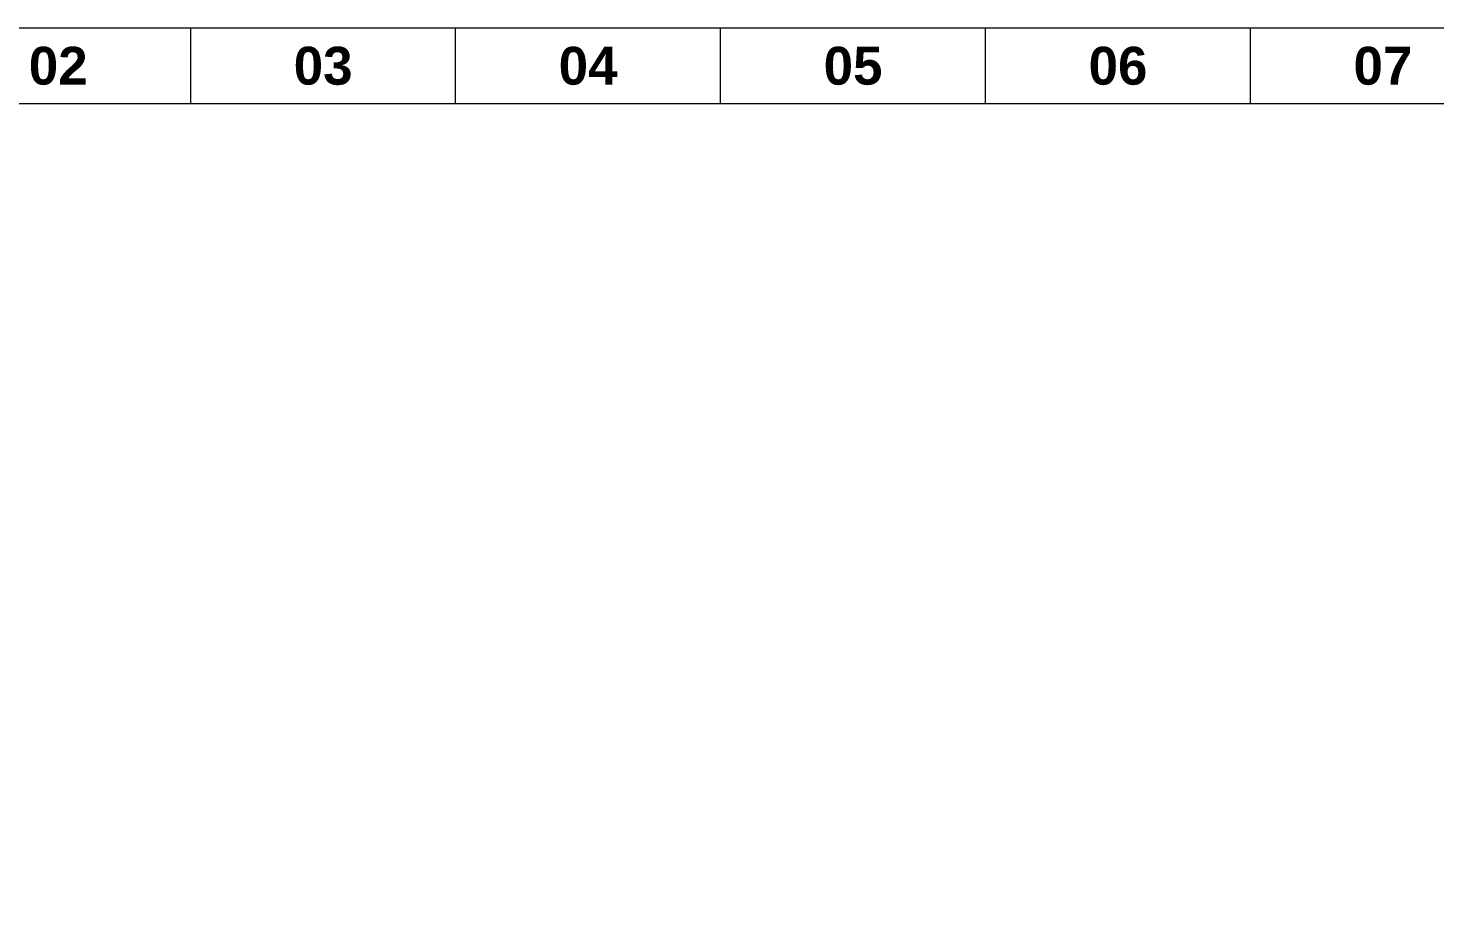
# Model space of a CAD drawing. Header units: inches. Extents: x -250485 to 735580, y -140410 to 288049.
# Drawn here: x 48632 to 49224, y 21889 to 22262 of the extents above; entities that cross this region are included whole.
import ezdxf

# ---------------------------------------------------------------- set-up
doc = ezdxf.new("R2010")
doc.units = ezdxf.units.IN
doc.header["$MEASUREMENT"] = 0
for name, color, linetype, lineweight in [('Inline', 7, 'Continuous', 0), ('Outline', 7, 'Continuous', 0), ('Scale', 7, 'Continuous', 0), ('Scale_Text', 7, 'Continuous', 0), ('Titelblk', 7, 'Continuous', 25), ('TITLE', 7, 'Continuous', 20)]:
    doc.layers.add(name, color=color, linetype=linetype, lineweight=lineweight)
doc.styles.get("Standard").update_dxf_attribs({"font": 'arialbd.ttf', "height": 24})

# ---------------------------------------------------------------- blocks, each defined once
blk = doc.blocks.new('PAGE')
at = {"layer": 'Inline', "color": 252, "lineweight": 15}
blk.add_lwpolyline([(178051640.63, 22656441.11), (178051640.63, 22657235.79), (178050505.36, 22657235.79), (178050505.36, 22656441.11)], close=True, dxfattribs=at)
at = {"layer": 'Outline', "color": 252, "lineweight": 15}
blk.add_line((178051662.57, 22657252.66), (178050483.42, 22657252.66), dxfattribs=at)
at = {"layer": 'Scale', "color": 252, "lineweight": 9}
for p, q in [((178050601.02, 22657235.79), (178050601.02, 22657252.66)), ((178050660.01, 22657235.79), (178050660.01, 22657252.66)), ((178050719.01, 22657235.79), (178050719.01, 22657252.66)), ((178050778.01, 22657235.79), (178050778.01, 22657252.66)), ((178050837.01, 22657235.79), (178050837.01, 22657252.66))]:
    blk.add_line(p, q, dxfattribs=at)
at = {"layer": 'Scale_Text', "color": 252, "lineweight": 13, "char_height": 8.435, "width": 2.5102, "attachment_point": 5}
for s, insert in [('02', (178050571.52, 22657244.22)), ('03', (178050630.51, 22657244.22)), ('04', (178050689.51, 22657244.22)), ('05', (178050748.51, 22657244.22)), ('06', (178050807.51, 22657244.22)), ('07', (178050866.5, 22657244.22))]:
    blk.add_mtext(s, dxfattribs=dict(at, insert=insert))
blk = doc.blocks.new('Title')
at = {"layer": 'Titelblk', "color": 3, "linetype": 'Continuous', "lineweight": 0, "xscale": 3.014611567961765, "yscale": 3.014611567959946, "zscale": 3.014611567966516}
blk.add_blockref('PAGE', (-536855255.83, -68388223.96), dxfattribs=at)

msp = doc.modelspace()

# ---------------------------------------------------------------- block references
at = {"layer": 'TITLE', "xscale": 0.6269545389804989, "yscale": 0.6269545389804989, "zscale": 0.6269545337927233}
msp.add_blockref('Title', (112558.53, 75809.06), dxfattribs=at)

doc.saveas('drawing.dxf')
